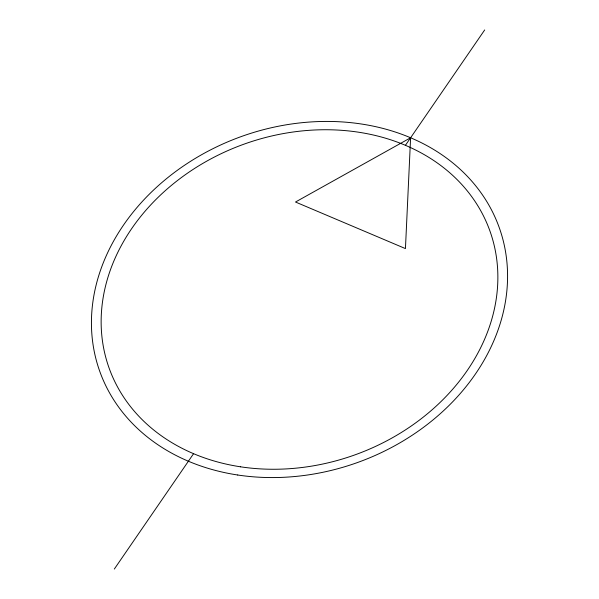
<?xml version="1.0" encoding="UTF-8"?>
<svg xmlns="http://www.w3.org/2000/svg" width="599" height="599" viewBox="0 0 599 599"><rect width="100%" height="100%" fill="white"/><g stroke="black" fill="none" stroke-linecap="round" stroke-linejoin="round"><path stroke-width="0.9" d="M114.319 569.05L193.574 453.683M405.426 145.317L484.681 29.95M410.607 137.77L405.441 248.592L295.494 202.02L410.607 137.77M237.713 475.007A212.278 173.036 -20 0 0 502.464 237.833A212.278 173.036 -20 0 0 158.331 185.66A212.278 173.036 -20 0 0 237.713 475.007M240.596 466.816A202.372 164.957 -20 0 0 492.992 240.708A202.372 164.957 -20 0 0 164.92 190.976A202.372 164.957 -20 0 0 240.596 466.816"/></g></svg>
